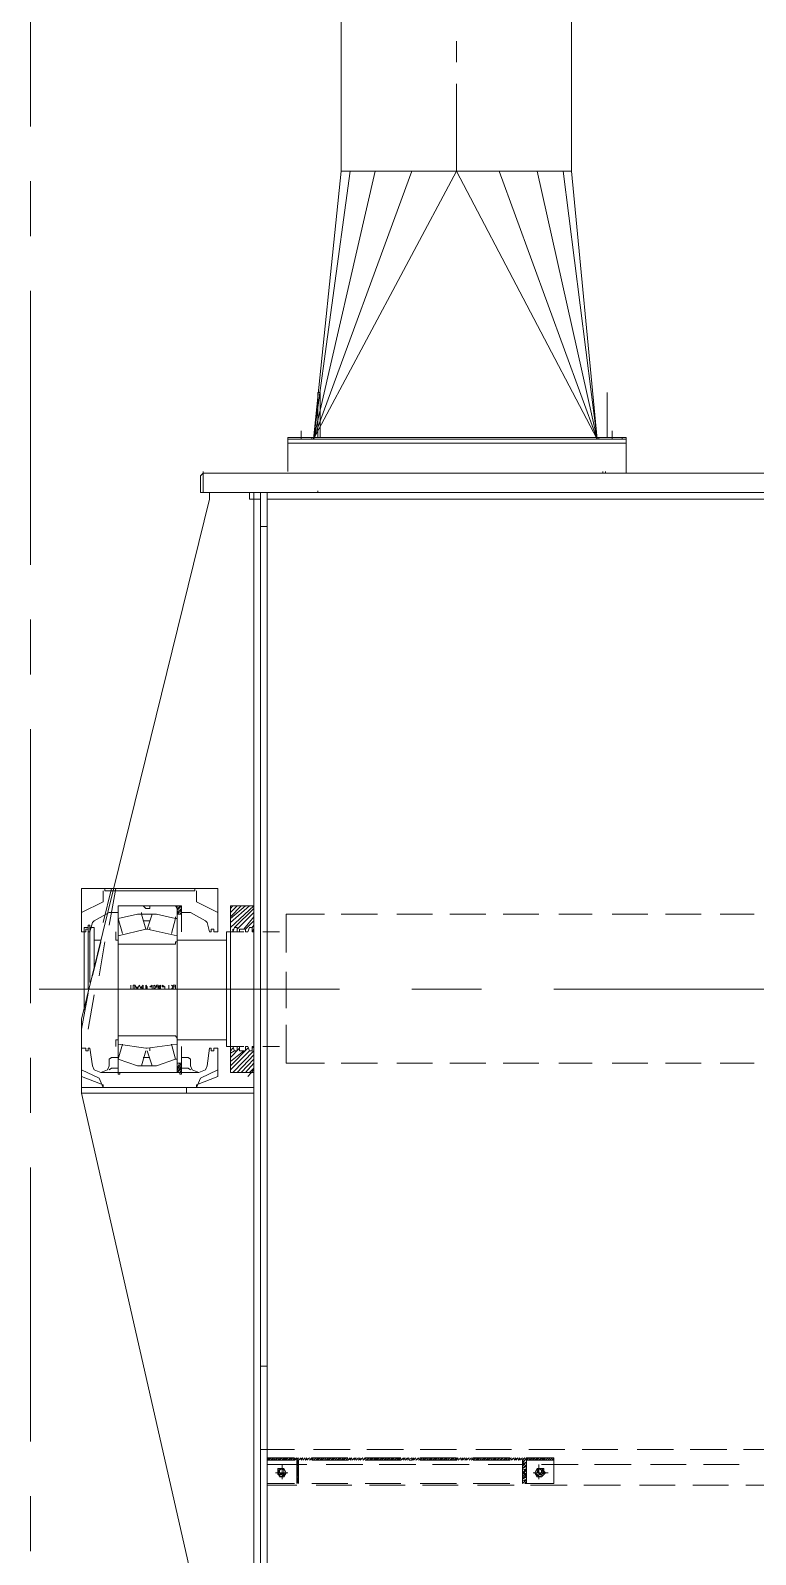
# Model space of a CAD drawing. Header units: millimetres. Extents: x 3220 to 226993, y 817 to 176024.
# Drawn here: x 73623 to 74885, y 77918 to 80567 of the extents above; entities that cross this region are included whole.
import ezdxf

# ---------------------------------------------------------------- set-up
doc = ezdxf.new("R2010")
doc.units = ezdxf.units.MM
doc.linetypes.add('AXES', pattern=[50.8, 31.75, -6.35, 6.35, -6.35])
doc.layers.add('Axe', color=1, linetype='AXES', lineweight=9)

# ---------------------------------------------------------------- blocks, each defined once
blk = doc.blocks.new('section 5-4')
at = {"layer": 'Axe', "ltscale": 15}
blk.add_line((3000, -8000), (3000, 28505.5), dxfattribs=at)
blk = doc.blocks.new('ligne broyage 2')
at = {"color": 7, "linetype": 'Continuous', "lineweight": 5, "true_color": 0x000007}
for points in [[(1860.3, 555.5), (1860.3, 985.1), (1837.2, 1137)], [(1459.6, 555.5), (1459.6, 959.1), (1440.8, 1082)], [(1908, 89.7), (1659.2, 555.5), (1414.8, 89.7), (1585.5, 555.5), (1414.8, 89.7), (1518.9, 555.5)], [(1414.8, 89.7), (1474.1, 555.5), (1474.1, 555.5)], [(1844.4, 555.5), (1908, 89.7), (1801, 555.5)]]:
    blk.add_lwpolyline(points, dxfattribs=at)
at = {"color": 1, "linetype": 'Continuous', "lineweight": 5, "true_color": 0x000001}
for points in [[(1659.2, 745), (1659.2, 781.2)], [(1659.2, 555.5), (1659.2, 707.4)]]:
    blk.add_lwpolyline(points, dxfattribs=at)
at = {"color": 7, "linetype": 'Continuous', "lineweight": 15, "true_color": 0x000007}
for points in [[(1414.8, 89.7), (1459.6, 555.5)], [(1860.3, 555.5), (1459.6, 555.5)], [(1860.3, 555.5), (1908, 89.7)], [(1896.5, 170.7), (1900.8, 170.7), (1900.8, 92.6)], [(1896.5, 170.7), (1896.5, 92.6)], [(1364.1, 92.6), (1364.1, 89.7), (1952.9, 89.7)], [(1952.9, 92.6), (1364.1, 92.6)], [(1364.1, 92.6), (1364.1, 89.7), (1952.9, 89.7)], [(1952.9, 92.6), (1364.1, 92.6)], [(1952.9, 89.7), (1364.1, 89.7), (1364.1, 85.3)], [(1952.9, 89.7), (1364.1, 89.7), (1364.1, 85.3)], [(1952.9, 82.5), (1364.1, 82.5), (1364.1, 85.3)], [(1952.9, 82.5), (1364.1, 82.5), (1364.1, 85.3)], [(1364.1, 78.1), (1364.1, 82.5)], [(1364.1, 78.1), (1364.1, 82.5)], [(1388.7, 104.2), (1388.7, 89.7)], [(1388.7, 104.2), (1388.7, 89.7)], [(1414.8, 89.7), (1414.8, 92.6)], [(1414.8, 89.7), (1414.8, 92.6)], [(1908, 89.7), (1908, 92.6)], [(1908, 89.7), (1908, 92.6)], [(1929.7, 104.2), (1929.7, 89.7)], [(1929.7, 104.2), (1929.7, 89.7)], [(1952.9, 89.7), (1952.9, 92.6)], [(1952.9, 89.7), (1952.9, 92.6)], [(1952.9, 85.3), (1952.9, 89.7)], [(1952.9, 85.3), (1952.9, 89.7)], [(1952.9, 85.3), (1952.9, 33.3), (1952.9, 33.3)], [(1952.9, 85.3), (1952.9, 33.3), (1952.9, 33.3)], [(1364.1, 78.1), (1364.1, 30.4), (1364.1, 30.4)], [(1364.1, 78.1), (1364.1, 30.4), (1364.1, 30.4)], [(2100.4, 30.4), (740.6, 30.4)], [(1400.3, 33.3), (1400.3, 30.4), (1400.3, 30.4)], [(1400.3, 33.3), (1400.3, 30.4), (1400.3, 30.4)], [(1404.6, 33.3), (1404.6, 30.4), (1404.6, 30.4)], [(1404.6, 33.3), (1404.6, 30.4), (1404.6, 30.4)], [(2100.4, 30.4), (2100.4, 33.3)], [(2100.4, -2.9), (2100.4, 30.4), (2100.4, 30.4)], [(2104.8, 26), (2100.4, 30.4), (2100.4, 30.4)], [(2100.4, 26), (2100.4, 30.4)], [(2100.4, 26), (2100.4, -2.9), (2104.8, -2.9)], [(2104.8, -2.9), (2104.8, 26), (2104.8, 26)], [(1989, -14.5), (-1991.9, -14.5)], [(2100.4, -2.9), (737.8, -2.9)], [(1296.1, -2.9), (1300.5, -2.9)], [(1497.2, -2.9), (1500.1, -2.9)], [(1696.8, -2.9), (1701.2, -2.9)], [(1896.5, -2.9), (1900.8, -2.9), (1900.8, -2.9)], [(1900.8, -2.9), (1900.8, 0)], [(1989, -481.7), (1989, -2.9), (1989, -2.9)], [(2000.6, -14.5), (2012.2, -14.5), (2012.2, -2.9)], [(2000.6, -2.9), (2000.6, -14.5), (2000.6, -14.5)], [(2000.6, -14.5), (2000.6, -228.6), (2000.6, -228.6)], [(2012.2, -2.9), (2012.2, -14.5), (2019.4, -14.5), (2019.4, -2.9)], [(2012.2, -14.5), (2012.2, -228.6), (2012.2, -228.6)], [(2015.1, -14.5), (2012.2, -14.5)], [(2015.1, -14.5), (2019.4, -14.5), (2019.4, -10.1)], [(2019.4, -2.9), (2019.4, -10.1)], [(2088.9, -14.5), (2088.9, -2.9)], [(2088.9, -14.5), (2311.6, -918.6), (2311.6, -1037.2)], [(2000.6, -62.2), (1989, -62.2), (1989, -62.2)], [(2000.6, -228.6), (2000.6, -1954.3)], [(2012.2, -228.6), (2012.2, -1954.3)], [(1989, -481.7), (1989, -1521.8)], [(2204.6, -721.8), (2200.2, -726.2), (2193, -726.2), (2193, -721.8), (2148.2, -721.8), (2145.3, -726.2), (2145.3, -743.5)], [(2145.3, -729.1), (2145.3, -726.2)], [(2248, -743.5), (2214.7, -736.3), (2181.4, -736.3), (2148.2, -743.5)], [(2148.2, -743.5), (2148.2, -740.6)], [(2188.7, -736.3), (2197.4, -762.3), (2197.4, -762.3)], [(2200.2, -762.3), (2207.5, -736.3), (2207.5, -736.3)], [(2248, -721.8), (2204.6, -721.8), (2204.6, -721.8)], [(2207.5, -736.3), (2207.5, -733.4), (2207.5, -733.4)], [(2248, -743.5), (2248, -721.8), (2248, -721.8)], [(2248, -729.1), (2248, -726.2)], [(2248, -743.5), (2248, -740.6), (2248, -740.6)], [(2052.7, -766.7), (2052.7, -966.3)], [(2145.3, -743.5), (2148.2, -743.5)], [(2145.3, -743.5), (2145.3, -773.9)], [(2145.3, -773.9), (2197.4, -762.3), (2200.2, -762.3), (2248, -773.9)], [(2155.4, -769.6), (2148.2, -743.5), (2148.2, -743.5)], [(2193, -747.9), (2204.6, -747.9), (2204.6, -747.9)], [(2193, -762.3), (2193, -759.5), (2193, -759.5)], [(2240.8, -769.6), (2248, -743.5), (2248, -743.5)], [(2248, -773.9), (2248, -743.5)], [(2289.9, -828.9), (2289.9, -759.5)], [(2297.2, -759.5), (2289.9, -759.5)], [(2289.9, -759.5), (2297.2, -759.5)], [(2289.9, -828.9), (2289.9, -759.5)], [(2297.2, -854.9), (2297.2, -755.1)], [(2300.1, -755.1), (2297.2, -755.1)], [(2297.2, -755.1), (2297.2, -854.9)], [(2297.2, -755.1), (2300.1, -755.1)], [(2300.1, -866.5), (2300.1, -755.1)], [(2300.1, -866.5), (2300.1, -755.1)], [(2307.3, -759.5), (2300.1, -759.5)], [(2300.1, -759.5), (2307.3, -759.5)], [(2307.3, -866.5), (2307.3, -759.5)], [(2307.3, -759.5), (2307.3, -866.5)], [(2145.3, -773.9), (2145.3, -784), (2148.2, -784), (2148.2, -788.4), (2248, -788.4), (2248, -773.9)], [(2145.3, -781.2), (2145.3, -776.8)], [(2248, -781.2), (2248, -776.8)], [(2278.4, -781.2), (2289.9, -781.2), (2289.9, -781.2)], [(2145.3, -866.5), (2145.3, -862.2)], [(2148.2, -862.2), (2148.2, -866.5), (2152.5, -866.5), (2152.5, -862.2), (2148.2, -862.2), (2148.2, -859.3), (2152.5, -859.3), (2152.5, -862.2)], [(2152.5, -866.5), (2152.5, -859.3), (2152.5, -859.3)], [(2155.4, -859.3), (2152.5, -862.2), (2155.4, -866.5)], [(2159.7, -866.5), (2159.7, -859.3), (2159.7, -859.3)], [(2159.7, -862.2), (2159.7, -859.3), (2159.7, -859.3)], [(2167, -862.2), (2171.3, -859.3), (2171.3, -862.2), (2167, -862.2), (2167, -866.5), (2171.3, -866.5)], [(2178.5, -862.2), (2178.5, -859.3), (2181.4, -859.3), (2181.4, -862.2), (2178.5, -862.2), (2178.5, -866.5), (2181.4, -866.5)], [(2188.7, -862.2), (2188.7, -859.3), (2193, -862.2), (2188.7, -862.2), (2188.7, -866.5), (2193, -866.5)], [(2197.4, -866.5), (2197.4, -862.2)], [(2207.5, -866.5), (2211.8, -859.3), (2214.7, -866.5), (2214.7, -862.2), (2214.7, -866.5), (2219.1, -859.3), (2219.1, -862.2)], [(2219.1, -859.3), (2221.9, -859.3), (2221.9, -866.5), (2219.1, -866.5), (2219.1, -862.2)], [(2304.4, -866.5), (2300.1, -866.5), (2307.3, -866.5)], [(2304.4, -866.5), (2300.1, -866.5), (2307.3, -866.5)], [(2307.3, -902.7), (2307.3, -866.5), (2307.3, -866.5)], [(2307.3, -902.7), (2307.3, -866.5), (2307.3, -866.5)], [(2129.4, -1037.2), (2311.6, -1037.2), (2311.6, -918.6)], [(2248, -962), (2248, -947.5), (2148.2, -947.5), (2145.3, -951.8), (2145.3, -962)], [(2145.3, -954.7), (2145.3, -951.8)], [(2248, -954.7), (2248, -951.8)], [(2248, -962), (2200.2, -969.2), (2197.4, -969.2), (2145.3, -962)], [(2145.3, -962), (2145.3, -988)], [(2155.4, -962), (2148.2, -988), (2148.2, -988)], [(2188.7, -999.6), (2197.4, -973.5), (2197.4, -973.5)], [(2193, -973.5), (2193, -969.2), (2193, -969.2)], [(2200.2, -973.5), (2207.5, -999.6), (2207.5, -999.6)], [(2248, -988), (2240.8, -962), (2240.8, -962)], [(2248, -988), (2248, -962)], [(2145.3, -988), (2145.3, -1011.2), (2248, -1011.2), (2248, -988)], [(2148.2, -988), (2145.3, -988)], [(2145.3, -1003.9), (2145.3, -999.6)], [(2148.2, -988), (2181.4, -999.6), (2214.7, -999.6), (2248, -988)], [(2204.6, -985.1), (2193, -985.1)], [(2248, -988), (2248, -985.1)], [(2248, -1003.9), (2248, -999.6)], [(2012.2, -1047.3), (2012.2, -1037.2)], [(2012.2, -1037.2), (2311.6, -1037.2), (2311.6, -1037.2)], [(2012.2, -1047.3), (2311.6, -1047.3), (2311.6, -1047.3)], [(2107.7, -1944.2), (2311.6, -1047.3)], [(2129.4, -1047.3), (2129.4, -1037.2), (2129.4, -1037.2)], [(2311.6, -1047.3), (2311.6, -1037.2)], [(1989, -1555.1), (1989, -1514.6), (1989, -1514.6)], [(2000.6, -1521.8), (1989, -1521.8), (1989, -1944.2)]]:
    blk.add_lwpolyline(points, dxfattribs=at)
at = {"color": 7, "linetype": 'Continuous', "lineweight": 5, "true_color": 0x000007}
blk.add_lwpolyline([(1737.3, 555.5), (1908, 89.7)], close=True, dxfattribs=at)
at = {"color": 7, "linetype": 'Continuous', "lineweight": 15, "true_color": 0x000007}
for points in [[(1397.4, 92.6), (1397.4, 170.7)], [(1411.9, 89.7), (1411.9, 92.6), (1371.4, 92.6), (1371.4, 89.7)], [(1411.9, 89.7), (1411.9, 92.6), (1371.4, 92.6), (1371.4, 89.7)], [(1952.9, 89.7), (1952.9, 92.6), (1910.9, 92.6), (1910.9, 89.7)], [(1952.9, 89.7), (1952.9, 92.6), (1910.9, 92.6), (1910.9, 89.7)], [(2174.2, -862.2), (2174.2, -859.3), (2178.5, -862.2), (2174.2, -862.2), (2178.5, -862.2), (2174.2, -866.5)], [(2181.4, -862.2), (2185.8, -859.3), (2185.8, -866.5)], [(2200.2, -862.2), (2200.2, -866.5), (2197.4, -862.2), (2200.2, -859.3)], [(2207.5, -862.2), (2204.6, -866.5), (2204.6, -859.3)], [(2226.3, -862.2), (2226.3, -859.3), (2226.3, -866.5)]]:
    blk.add_lwpolyline(points, close=True, dxfattribs=at)
at = {"color": 5, "linetype": 'Continuous', "lineweight": 5, "true_color": 0x000005}
for points in [[(2193, -691.5), (2074.4, -691.5), (2074.4, -766.7), (2081.6, -766.7), (2081.6, -762.3), (2086, -762.3), (2086, -766.7), (2088.9, -766.7), (2093.2, -750.8), (2096.1, -747.9)], [(2112, -695.8), (2112, -714.6), (2074.4, -733.4)], [(2114.9, -695.8), (2114.9, -691.5)], [(2114.9, -695.8), (2193, -695.8), (2193, -695.8)], [(2311.6, -691.5), (2193, -691.5)], [(2271.1, -695.8), (2193, -695.8)], [(2252.3, -691.5), (2263.9, -755.1)], [(2259.6, -691.5), (2274, -750.8)], [(2311.6, -691.5), (2311.6, -766.7), (2304.4, -766.7), (2304.4, -762.3), (2300.1, -762.3), (2300.1, -766.7), (2297.2, -766.7), (2292.8, -750.8), (2289.9, -747.9), (2263.9, -733.4)], [(2271.1, -695.8), (2271.1, -691.5)], [(2274, -714.6), (2274, -695.8)], [(2274, -714.6), (2311.6, -733.4), (2311.6, -733.4)], [(1141.4, -736.3), (1200.7, -736.3)], [(1233.9, -736.3), (1296.1, -736.3)], [(1326.5, -736.3), (1388.7, -736.3)], [(1423.4, -736.3), (1481.3, -736.3)], [(1516, -736.3), (1578.2, -736.3)], [(1608.6, -736.3), (1670.8, -736.3)], [(1701.2, -736.3), (1763.4, -736.3)], [(1796.7, -736.3), (1860.3, -736.3)], [(1889.2, -736.3), (1955.8, -736.3), (1955.8, -736.3)], [(1955.8, -802.9), (1955.8, -736.3), (1955.8, -736.3)], [(2052.7, -759.5), (2012.2, -721.8)], [(2012.2, -721.8), (2052.7, -721.8)], [(2045.5, -759.5), (2012.2, -726.2)], [(2041.1, -762.3), (2012.2, -733.4)], [(2029.6, -762.3), (2012.2, -740.6)], [(2052.7, -750.8), (2019.4, -721.8)], [(2052.7, -743.5), (2026.7, -721.8)], [(2052.7, -740.6), (2033.9, -721.8)], [(2052.7, -733.4), (2041.1, -721.8)], [(2052.7, -726.2), (2048.4, -721.8)], [(2052.7, -766.7), (2052.7, -721.8)], [(2096.1, -747.9), (2122.1, -733.4), (2138, -733.4), (2138, -721.8), (2140.9, -721.8)], [(2138, -721.8), (2145.3, -729.1), (2140.9, -721.8)], [(2145.3, -733.4), (2138, -726.2)], [(2145.3, -736.3), (2138, -729.1)], [(2138, -736.3), (2138, -733.4)], [(2140.9, -736.3), (2138, -733.4)], [(2138, -736.3), (2138, -766.7)], [(2193, -721.8), (2140.9, -721.8), (2140.9, -721.8)], [(2145.3, -726.2), (2145.3, -721.8), (2145.3, -721.8)], [(2193, -721.8), (2245.1, -721.8)], [(2248, -721.8), (2245.1, -721.8), (2245.1, -721.8)], [(2263.9, -733.4), (2248, -733.4), (2248, -721.8)], [(1996.3, -766.7), (1967.3, -766.7), (1967.3, -766.7)], [(2026.7, -762.3), (2012.2, -747.9)], [(2015.1, -759.5), (2012.2, -755.1)], [(2015.1, -766.7), (2012.2, -762.3)], [(2015.1, -766.7), (2012.2, -766.7)], [(2015.1, -766.7), (2015.1, -759.5), (2019.4, -759.5), (2022.3, -766.7)], [(2026.7, -766.7), (2022.3, -766.7)], [(2026.7, -762.3), (2026.7, -766.7)], [(2036.8, -762.3), (2026.7, -762.3)], [(2059.9, -766.7), (2029.6, -766.7)], [(2036.8, -766.7), (2036.8, -762.3)], [(2041.1, -766.7), (2036.8, -766.7)], [(2041.1, -766.7), (2041.1, -759.5), (2045.5, -759.5), (2048.4, -766.7), (2052.7, -766.7)], [(2048.4, -766.7), (2048.4, -762.3)], [(2059.9, -766.7), (2059.9, -866.5), (2059.9, -866.5)], [(2145.3, -766.7), (2145.3, -866.5), (2145.3, -866.5)], [(2248, -788.4), (2248, -781.2), (2252.3, -781.2), (2252.3, -766.7)], [(2145.3, -781.2), (2059.9, -781.2)], [(2248, -788.4), (2248, -947.5)], [(2271.1, -784), (2281.3, -843.4)], [(2278.4, -784), (2292.8, -843.4)], [(1955.8, -899.8), (1955.8, -836.1)], [(863.6, -866.5), (1490, -866.5)], [(1615.8, -866.5), (1737.3, -866.5)], [(1863.2, -866.5), (2385.4, -866.5), (2385.4, -866.5)], [(2059.9, -866.5), (2059.9, -966.3), (2029.6, -966.3)], [(2145.3, -966.3), (2145.3, -866.5), (2145.3, -866.5)], [(2300.1, -873.7), (2311.6, -935.9), (2311.6, -935.9)], [(2289.9, -876.6), (2300.1, -935.9), (2300.1, -935.9)], [(1955.8, -995.2), (1955.8, -928.7)], [(2248, -947.5), (2248, -954.7), (2252.3, -954.7)], [(1996.3, -966.3), (1967.3, -966.3), (1967.3, -966.3)], [(2022.3, -966.3), (2019.4, -973.5), (2015.1, -973.5), (2015.1, -966.3), (2012.2, -966.3)], [(2015.1, -969.2), (2012.2, -966.3)], [(2048.4, -1011.2), (2012.2, -973.5)], [(2052.7, -1006.8), (2019.4, -973.5)], [(2036.8, -966.3), (2036.8, -973.5), (2026.7, -973.5), (2026.7, -966.3), (2022.3, -966.3)], [(2052.7, -999.6), (2022.3, -969.2)], [(2052.7, -992.4), (2029.6, -973.5)], [(2041.1, -966.3), (2036.8, -966.3)], [(2052.7, -985.1), (2036.8, -969.2)], [(2052.7, -966.3), (2048.4, -966.3), (2045.5, -973.5), (2041.1, -973.5), (2041.1, -966.3)], [(2041.1, -969.2), (2041.1, -966.3)], [(2052.7, -977.9), (2045.5, -973.5)], [(2052.7, -973.5), (2048.4, -969.2)], [(2052.7, -1011.2), (2052.7, -966.3)], [(2145.3, -954.7), (2059.9, -954.7)], [(2074.4, -1018.4), (2074.4, -969.2), (2074.4, -969.2)], [(2074.4, -969.2), (2081.6, -969.2), (2081.6, -973.5), (2086, -973.5), (2086, -969.2), (2088.9, -969.2), (2093.2, -999.6), (2096.1, -1006.8), (2107.7, -1011.2), (2138, -1011.2), (2138, -1014.1), (2140.9, -1014.1), (2140.9, -1011.2), (2193, -1011.2)], [(2138, -995.2), (2138, -966.3)], [(2252.3, -966.3), (2252.3, -954.7), (2252.3, -954.7)], [(2281.3, -1021.3), (2311.6, -1006.8), (2311.6, -969.2), (2304.4, -969.2), (2304.4, -973.5), (2300.1, -973.5), (2300.1, -969.2), (2297.2, -969.2), (2292.8, -999.6)], [(1141.4, -995.2), (1200.7, -995.2)], [(1233.9, -995.2), (1296.1, -995.2)], [(1326.5, -995.2), (1388.7, -995.2)], [(1423.4, -995.2), (1481.3, -995.2)], [(1516, -995.2), (1578.2, -995.2)], [(1608.6, -995.2), (1670.8, -995.2)], [(1701.2, -995.2), (1763.4, -995.2)], [(1796.7, -995.2), (1860.3, -995.2)], [(1889.2, -995.2), (1955.8, -995.2), (1955.8, -995.2)], [(2041.1, -1011.2), (2012.2, -980.8)], [(2033.9, -1011.2), (2012.2, -988)], [(2026.7, -1011.2), (2012.2, -995.2)], [(2019.4, -1011.2), (2012.2, -1003.9)], [(2107.7, -1011.2), (2119.2, -1006.8), (2122.1, -999.6), (2122.1, -988)], [(2129.4, -985.1), (2126.5, -985.1), (2122.1, -988)], [(2122.1, -1006.8), (2126.5, -1003.9), (2138, -1003.9)], [(2129.4, -985.1), (2138, -985.1), (2138, -1011.2)], [(2138, -995.2), (2138, -1011.2), (2145.3, -1011.2)], [(2138, -995.2), (2145.3, -995.2), (2145.3, -1011.2)], [(2145.3, -1006.8), (2138, -995.2)], [(2138, -1003.9), (2145.3, -1011.2), (2138, -999.6)], [(2145.3, -1003.9), (2140.9, -995.2)], [(2145.3, -999.6), (2145.3, -995.2)], [(2263.9, -999.6), (2263.9, -988), (2259.6, -985.1), (2248, -985.1), (2248, -1011.2)], [(2263.9, -1006.8), (2259.6, -1003.9), (2248, -1003.9)], [(2263.9, -999.6), (2266.8, -1006.8), (2278.4, -1011.2)], [(2278.4, -1011.2), (2289.9, -1006.8), (2292.8, -999.6)], [(2012.2, -1011.2), (2012.2, -1006.8)], [(2022.3, -1018.4), (2012.2, -1006.8)], [(2012.2, -1011.2), (2052.7, -1011.2)], [(2074.4, -1006.8), (2104.8, -1021.3), (2104.8, -1021.3)], [(2112, -1032.9), (2074.4, -1018.4)], [(2112, -1037.2), (2104.8, -1021.3)], [(2112, -1037.2), (2112, -1032.9)], [(2138, -1011.2), (2138, -1006.8)], [(2140.9, -1011.2), (2138, -1006.8)], [(2193, -1011.2), (2245.1, -1011.2), (2245.1, -1011.2)], [(2278.4, -1011.2), (2248, -1011.2), (2248, -1014.1), (2245.1, -1014.1), (2245.1, -1011.2)], [(2274, -1032.9), (2311.6, -1018.4)], [(2281.3, -1021.3), (2274, -1037.2)], [(2274, -1032.9), (2274, -1037.2), (2274, -1037.2)], [(2311.6, -1018.4), (2311.6, -1006.8), (2311.6, -1006.8)], [(2129.4, -1037.2), (2193, -1037.2), (2112, -1037.2)], [(2256.7, -1037.2), (2274, -1037.2), (2274, -1037.2)], [(1096.5, -1666.5), (1160.2, -1666.5)], [(1189.1, -1666.5), (1252.7, -1666.5)], [(1281.7, -1666.5), (1345.3, -1666.5)], [(1378.6, -1666.5), (1440.8, -1666.5)], [(1471.2, -1666.5), (1533.4, -1666.5)], [(1563.8, -1666.5), (1626, -1666.5)], [(1659.2, -1666.5), (1722.9, -1666.5)], [(1751.8, -1666.5), (1815.5, -1666.5)], [(1844.4, -1666.5), (1908, -1666.5)], [(1941.3, -1666.5), (2000.6, -1666.5), (2000.6, -1666.5)], [(1229.6, -1692.5), (1167.4, -1692.5)], [(1322.2, -1692.5), (1260, -1692.5)], [(1419.1, -1692.5), (1355.4, -1692.5)], [(1511.7, -1692.5), (1448, -1692.5)], [(1490, -1685.3), (1490, -1680.9), (1490, -1680.9)], [(1537.7, -1680.9), (1490, -1680.9), (1490, -1680.9)], [(1490, -1680.9), (1490, -1685.3)], [(1537.7, -1685.3), (1490, -1685.3), (1490, -1685.3)], [(1490, -1685.3), (1490, -1725.8)], [(1497.2, -1685.3), (1492.9, -1680.9)], [(1500.1, -1685.3), (1497.2, -1680.9)], [(1497.2, -1680.9), (1500.1, -1685.3), (1504.4, -1685.3)], [(1500.1, -1680.9), (1504.4, -1685.3), (1504.4, -1685.3)], [(1507.3, -1685.3), (1504.4, -1680.9)], [(1511.7, -1685.3), (1504.4, -1680.9)], [(1516, -1685.3), (1507.3, -1680.9)], [(1516, -1685.3), (1511.7, -1680.9)], [(1518.9, -1685.3), (1516, -1680.9)], [(1523.2, -1685.3), (1516, -1680.9)], [(1516, -1692.5), (1516, -1718.5)], [(1523.2, -1685.3), (1518.9, -1680.9)], [(1526.1, -1685.3), (1523.2, -1680.9)], [(1530.5, -1685.3), (1523.2, -1680.9)], [(1533.4, -1685.3), (1526.1, -1680.9)], [(1533.4, -1685.3), (1530.5, -1680.9)], [(1537.7, -1685.3), (1533.4, -1680.9)], [(1544.9, -1692.5), (1540.6, -1685.3), (1533.4, -1680.9)], [(1544.9, -1688.2), (1540.6, -1685.3), (1537.7, -1680.9)], [(1537.7, -1685.3), (1537.7, -1725.8)], [(1544.9, -1695.4), (1537.7, -1688.2)], [(1544.9, -1692.5), (1537.7, -1688.2)], [(1544.9, -1699.7), (1537.7, -1692.5)], [(1544.9, -1699.7), (1537.7, -1695.4)], [(1544.9, -1685.3), (1540.6, -1680.9), (1549.3, -1685.3)], [(1604.3, -1692.5), (1540.6, -1692.5)], [(1544.9, -1680.9), (1552.2, -1685.3), (1549.3, -1680.9)], [(1544.9, -1685.3), (1544.9, -1725.8)], [(1556.5, -1685.3), (1552.2, -1680.9), (1559.4, -1685.3), (1556.5, -1680.9)], [(1563.8, -1685.3), (1559.4, -1680.9), (1566.6, -1685.3)], [(1563.8, -1680.9), (1571, -1685.3), (1566.6, -1680.9)], [(1630.3, -1680.9), (1566.6, -1680.9)], [(1630.3, -1685.3), (1566.6, -1685.3)], [(1573.9, -1685.3), (1571, -1680.9), (1578.2, -1685.3), (1573.9, -1680.9)], [(1582.6, -1685.3), (1578.2, -1680.9), (1585.5, -1685.3)], [(1582.6, -1680.9), (1589.8, -1685.3), (1585.5, -1680.9)], [(1592.7, -1685.3), (1589.8, -1680.9), (1597, -1685.3), (1592.7, -1680.9)], [(1599.9, -1685.3), (1597, -1680.9), (1597, -1680.9)], [(1604.3, -1685.3), (1599.9, -1680.9), (1608.6, -1685.3), (1604.3, -1680.9)], [(1611.5, -1685.3), (1608.6, -1680.9), (1615.8, -1685.3), (1611.5, -1680.9)], [(1618.7, -1685.3), (1615.8, -1680.9), (1615.8, -1680.9)], [(1623.1, -1685.3), (1618.7, -1680.9), (1626, -1685.3), (1623.1, -1680.9)], [(1630.3, -1685.3), (1626, -1680.9), (1633.2, -1685.3), (1630.3, -1680.9)], [(1637.5, -1685.3), (1633.2, -1680.9), (1633.2, -1680.9)], [(1641.9, -1685.3), (1637.5, -1680.9), (1644.8, -1685.3), (1641.9, -1680.9)], [(1701.2, -1692.5), (1637.5, -1692.5)], [(1649.1, -1685.3), (1644.8, -1680.9), (1652, -1685.3), (1649.1, -1680.9)], [(1656.3, -1685.3), (1652, -1680.9), (1652, -1680.9)], [(1659.2, -1685.3), (1656.3, -1680.9), (1663.6, -1685.3), (1659.2, -1680.9)], [(1722.9, -1680.9), (1659.2, -1680.9)], [(1722.9, -1685.3), (1659.2, -1685.3)], [(1666.5, -1685.3), (1663.6, -1680.9), (1670.8, -1685.3), (1666.5, -1680.9)], [(1675.1, -1685.3), (1670.8, -1680.9), (1670.8, -1680.9)], [(1678, -1685.3), (1675.1, -1680.9), (1682.4, -1685.3), (1678, -1680.9)], [(1685.3, -1685.3), (1682.4, -1680.9), (1689.6, -1685.3), (1685.3, -1680.9)], [(1692.5, -1685.3), (1689.6, -1680.9), (1689.6, -1680.9)], [(1696.8, -1685.3), (1692.5, -1680.9), (1701.2, -1685.3), (1696.8, -1680.9)], [(1704.1, -1685.3), (1701.2, -1680.9), (1708.4, -1685.3), (1704.1, -1680.9)], [(1711.3, -1685.3), (1708.4, -1680.9), (1708.4, -1680.9)], [(1715.6, -1685.3), (1711.3, -1680.9), (1718.5, -1685.3), (1715.6, -1680.9)], [(1722.9, -1685.3), (1718.5, -1680.9), (1725.8, -1685.3)], [(1722.9, -1680.9), (1730.1, -1685.3), (1725.8, -1680.9)], [(1734.4, -1685.3), (1730.1, -1680.9), (1737.3, -1685.3), (1734.4, -1680.9)], [(1793.8, -1692.5), (1730.1, -1692.5)], [(1741.7, -1685.3), (1737.3, -1685.3), (1737.3, -1680.9), (1744.6, -1685.3)], [(1741.7, -1680.9), (1748.9, -1685.3), (1744.6, -1680.9)], [(1751.8, -1685.3), (1748.9, -1680.9), (1756.1, -1685.3), (1751.8, -1680.9)], [(1759, -1685.3), (1756.1, -1680.9), (1763.4, -1685.3)], [(1818.4, -1680.9), (1756.1, -1680.9)], [(1818.4, -1685.3), (1756.1, -1685.3)], [(1759, -1680.9), (1767.7, -1685.3), (1763.4, -1680.9)], [(1770.6, -1685.3), (1767.7, -1680.9), (1775, -1685.3), (1770.6, -1680.9)], [(1777.8, -1685.3), (1775, -1680.9), (1782.2, -1685.3)], [(1777.8, -1680.9), (1785.1, -1685.3), (1782.2, -1680.9)], [(1789.4, -1685.3), (1785.1, -1680.9), (1793.8, -1685.3), (1789.4, -1680.9)], [(1796.7, -1685.3), (1793.8, -1680.9), (1801, -1685.3)], [(1796.7, -1680.9), (1803.9, -1685.3), (1801, -1680.9)], [(1808.2, -1685.3), (1803.9, -1680.9), (1811.1, -1685.3), (1808.2, -1680.9)], [(1815.5, -1685.3), (1811.1, -1680.9), (1818.4, -1685.3)], [(1815.5, -1680.9), (1822.7, -1685.3), (1818.4, -1680.9)], [(1827, -1685.3), (1822.7, -1680.9), (1829.9, -1685.3), (1827, -1680.9)], [(1886.3, -1692.5), (1822.7, -1692.5)], [(1834.3, -1685.3), (1829.9, -1680.9), (1829.9, -1680.9)], [(1837.2, -1685.3), (1834.3, -1680.9), (1841.5, -1685.3), (1837.2, -1680.9)], [(1844.4, -1685.3), (1841.5, -1680.9), (1848.7, -1685.3), (1844.4, -1680.9)], [(1851.6, -1685.3), (1848.7, -1680.9), (1848.7, -1680.9)], [(1910.9, -1680.9), (1848.7, -1680.9)], [(1910.9, -1685.3), (1848.7, -1685.3)], [(1856, -1685.3), (1851.6, -1680.9), (1860.3, -1685.3), (1856, -1680.9)], [(1863.2, -1685.3), (1860.3, -1680.9), (1867.5, -1685.3), (1863.2, -1680.9)], [(1870.4, -1685.3), (1867.5, -1680.9), (1867.5, -1680.9)], [(1874.8, -1685.3), (1870.4, -1680.9), (1877.7, -1685.3), (1874.8, -1680.9)], [(1882, -1685.3), (1877.7, -1680.9), (1886.3, -1685.3), (1882, -1680.9)], [(1889.2, -1685.3), (1886.3, -1680.9)], [(1893.6, -1685.3), (1889.2, -1680.9)], [(1896.5, -1685.3), (1889.2, -1680.9)], [(1896.5, -1685.3), (1893.6, -1680.9)], [(1900.8, -1685.3), (1896.5, -1680.9)], [(1903.7, -1685.3), (1896.5, -1680.9)], [(1903.7, -1685.3), (1900.8, -1680.9)], [(1908, -1685.3), (1903.7, -1680.9)], [(1910.9, -1685.3), (1908, -1680.9)], [(1915.3, -1685.3), (1908, -1680.9)], [(1915.3, -1685.3), (1910.9, -1680.9)], [(1919.6, -1685.3), (1915.3, -1680.9)], [(1922.5, -1685.3), (1915.3, -1680.9)], [(1922.5, -1685.3), (1919.6, -1680.9)], [(1989, -1692.5), (1919.6, -1692.5)], [(1926.8, -1685.3), (1922.5, -1680.9)], [(1929.7, -1685.3), (1926.8, -1680.9)], [(1937, -1692.5), (1934.1, -1685.3), (1926.8, -1680.9)], [(1937, -1688.2), (1934.1, -1685.3), (1929.7, -1680.9)], [(1937, -1688.2), (1937, -1685.3), (1934.1, -1680.9), (1941.3, -1685.3)], [(1934.1, -1685.3), (1934.1, -1725.8)], [(1937, -1695.4), (1934.1, -1688.2)], [(1937, -1695.4), (1934.1, -1692.5)], [(1937, -1702.6), (1934.1, -1695.4)], [(1937, -1699.7), (1934.1, -1695.4)], [(1937, -1680.9), (1944.2, -1685.3), (1941.3, -1680.9)], [(1937, -1685.3), (1937, -1725.8)], [(1989, -1680.9), (1941.3, -1680.9)], [(1989, -1685.3), (1941.3, -1685.3)], [(1948.5, -1685.3), (1944.2, -1680.9), (1952.9, -1685.3), (1948.5, -1680.9)], [(1955.8, -1685.3), (1952.9, -1680.9), (1960.1, -1685.3)], [(1955.8, -1680.9), (1963, -1685.3), (1960.1, -1680.9)], [(1967.3, -1685.3), (1963, -1680.9), (1970.2, -1685.3), (1967.3, -1680.9)], [(1963, -1692.5), (1963, -1718.5)], [(1974.6, -1685.3), (1970.2, -1680.9), (1978.9, -1685.3)], [(1974.6, -1680.9), (1981.8, -1685.3), (1978.9, -1680.9)], [(1986.2, -1685.3), (1981.8, -1680.9), (1989, -1685.3), (1986.2, -1680.9)], [(1989, -1680.9), (1989, -1676.6)], [(1989, -1685.3), (1989, -1725.8)], [(1526.1, -1707), (1500.1, -1707)], [(1518.9, -1707), (1516, -1702.6), (1516, -1699.7), (1511.7, -1702.6), (1511.7, -1707), (1516, -1709.9), (1516, -1707), (1518.9, -1707), (1518.9, -1702.6), (1516, -1699.7), (1511.7, -1702.6), (1507.3, -1707), (1511.7, -1709.9), (1516, -1709.9)], [(1544.9, -1707), (1537.7, -1699.7)], [(1544.9, -1702.6), (1537.7, -1699.7)], [(1544.9, -1709.9), (1537.7, -1702.6)], [(1544.9, -1714.2), (1537.7, -1707)], [(1544.9, -1709.9), (1537.7, -1707)], [(1544.9, -1718.5), (1537.7, -1709.9)], [(1544.9, -1718.5), (1537.7, -1714.2)], [(1544.9, -1725.8), (1537.7, -1718.5), (1537.7, -1718.5)], [(1544.9, -1721.4), (1537.7, -1718.5)], [(1540.6, -1725.8), (1537.7, -1721.4)], [(1937, -1707), (1934.1, -1699.7)], [(1937, -1709.9), (1934.1, -1702.6)], [(1937, -1707), (1934.1, -1702.6)], [(1937, -1714.2), (1934.1, -1707)], [(1937, -1714.2), (1934.1, -1709.9)], [(1937, -1721.4), (1934.1, -1714.2)], [(1937, -1718.5), (1934.1, -1714.2)], [(1937, -1725.8), (1934.1, -1718.5)], [(1934.1, -1725.8), (1934.1, -1721.4)], [(1937, -1725.8), (1934.1, -1721.4)], [(1952.9, -1707), (1974.6, -1707)], [(1963, -1709.9), (1967.3, -1709.9), (1970.2, -1707), (1967.3, -1702.6), (1963, -1699.7), (1960.1, -1702.6), (1960.1, -1707)], [(1155.8, -1728.7), (1093.6, -1728.7)], [(1248.4, -1728.7), (1186.2, -1728.7)], [(1341, -1728.7), (1278.8, -1728.7)], [(1437.9, -1728.7), (1374.3, -1728.7)], [(1530.5, -1728.7), (1466.8, -1728.7)], [(1537.7, -1725.8), (1490, -1725.8), (1490, -1725.8)], [(1540.6, -1725.8), (1537.7, -1725.8)], [(1623.1, -1728.7), (1559.4, -1728.7)], [(1630.3, -1725.8), (1566.6, -1725.8)], [(1718.5, -1728.7), (1656.3, -1728.7)], [(1722.9, -1725.8), (1659.2, -1725.8)], [(1811.1, -1728.7), (1748.9, -1728.7)], [(1818.4, -1725.8), (1756.1, -1725.8)], [(1903.7, -1728.7), (1841.5, -1728.7)], [(1910.9, -1725.8), (1848.7, -1725.8)], [(1989, -1728.7), (1937, -1728.7)], [(1989, -1725.8), (1941.3, -1725.8)], [(1989, -1725.8), (1989, -1728.7), (1989, -1728.7)]]:
    blk.add_lwpolyline(points, dxfattribs=at)
for points in [[(2145.3, -736.3), (2145.3, -721.8), (2138, -721.8), (2138, -736.3)], [(2256.7, -1037.2), (2193, -1037.2)], [(1492.9, -1685.3), (1490, -1680.9)], [(1518.9, -1714.2), (1511.7, -1714.2), (1504.4, -1707), (1511.7, -1699.7), (1518.9, -1699.7), (1523.2, -1707)], [(1523.2, -1707), (1518.9, -1699.7), (1507.3, -1699.7), (1507.3, -1709.9), (1516, -1714.2), (1518.9, -1709.9)], [(1970.2, -1707), (1970.2, -1699.7), (1960.1, -1699.7), (1955.8, -1707), (1960.1, -1709.9), (1963, -1714.2), (1970.2, -1709.9)], [(1960.1, -1714.2), (1967.3, -1714.2), (1970.2, -1707), (1967.3, -1699.7), (1960.1, -1699.7), (1955.8, -1707)], [(1967.3, -1707), (1967.3, -1702.6), (1963, -1699.7), (1960.1, -1702.6), (1960.1, -1707), (1963, -1709.9)]]:
    blk.add_lwpolyline(points, close=True, dxfattribs=at)

msp = doc.modelspace()

# ---------------------------------------------------------------- block references
msp.add_blockref('section 5-4', (70623, 81542.4))
at = {"xscale": -1}
msp.add_blockref('ligne broyage 2', (76023.7, 79767.2), dxfattribs=at)

doc.saveas('drawing.dxf')
